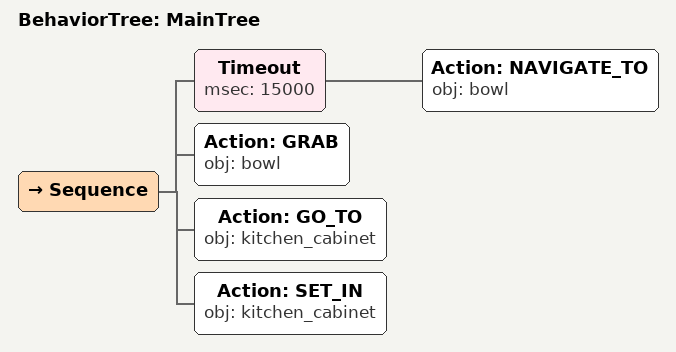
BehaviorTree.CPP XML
<root main_tree_to_execute="MainTree">
  <BehaviorTree ID="MainTree">
    <Sequence>
      <!-- Timeout: NAVIGATE_TO bowl within 15s -->
      <Timeout msec="15000">
        <!-- Navigate to bowl -->
        <Action ID="NAVIGATE_TO" obj="bowl" />
      </Timeout>
      <!-- Grasp bowl -->
      <Action ID="GRAB" obj="bowl" />
      <!-- Grab bowl -->
      <Action ID="GO_TO" obj="kitchen_cabinet" />
      <!-- Go to kitchen_cabinet -->
      <Action ID="SET_IN" obj="kitchen_cabinet" />
    </Sequence>
  </BehaviorTree>
</root>
